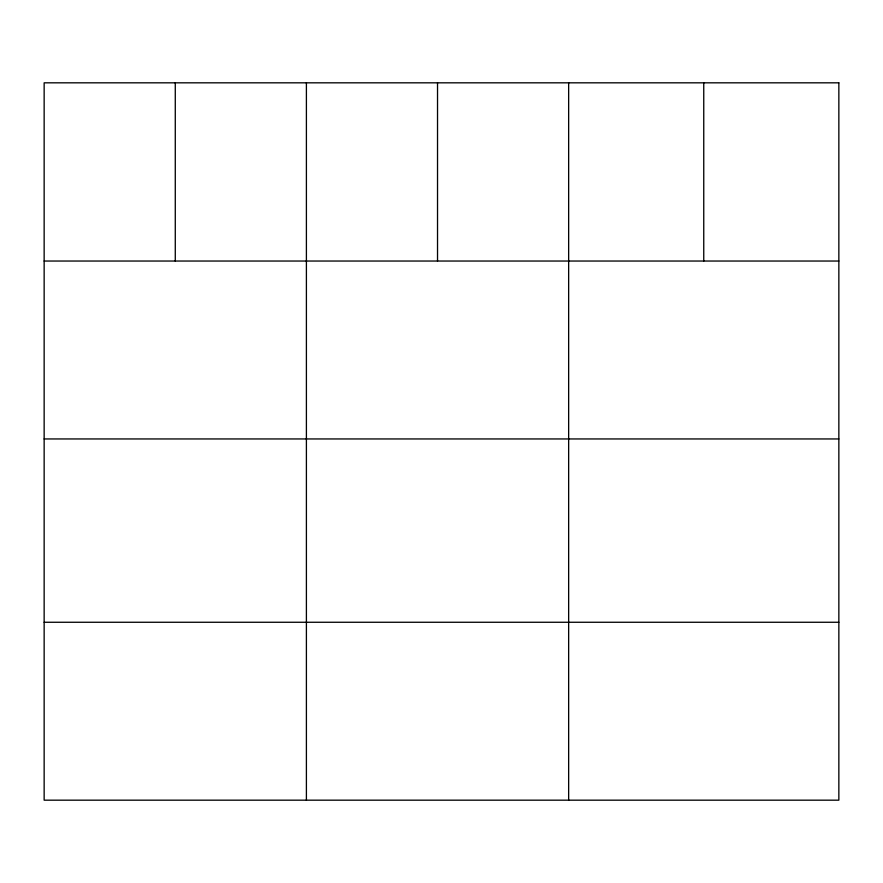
<?xml version="1.0" encoding="UTF-8"?>
<svg xmlns="http://www.w3.org/2000/svg" width="883" height="883" viewBox="0 0 883 883"><rect width="100%" height="100%" fill="white"/><g stroke="black" fill="none" stroke-linecap="round" stroke-linejoin="round"><path stroke-width="1.32" d="M44.15 261.037L838.85 261.037M44.15 438.95L838.85 438.95M44.15 622.261L838.85 622.261M703.751 82.825L703.751 261.037M568.652 82.825L568.652 800.175M437.526 82.825L437.526 261.037M306.401 82.825L306.401 800.175M175.276 82.825L175.276 261.037M838.85 82.825L44.15 82.825L44.15 800.175L838.85 800.175L838.85 82.825"/></g></svg>
